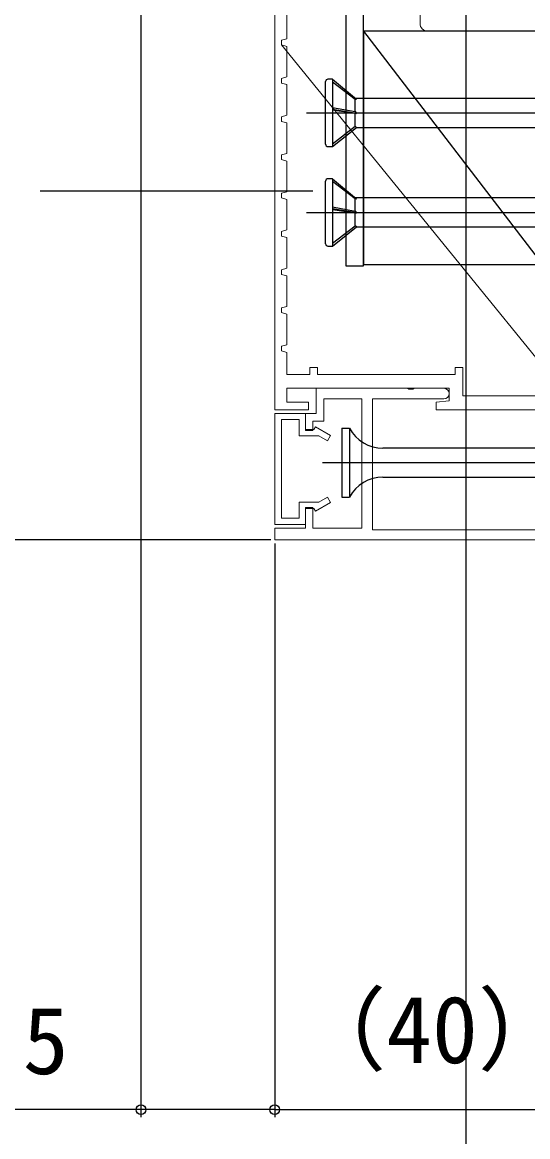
# Model space of a CAD drawing. Units: millimetres, scale not verified. Extents: x -525 to 525, y -783 to 779.
# Drawn here: x 115.4 to 181.5, y -625.3 to -479.6 of the extents above; entities that cross this region are included whole.
import ezdxf
from ezdxf.enums import TextEntityAlignment as Align

# ---------------------------------------------------------------- set-up
doc = ezdxf.new("R2010")
doc.units = ezdxf.units.MM
doc.header["$LTSCALE"] = 4
doc.layers.add('0-2_YKK_11', color=7, linetype='Continuous', lineweight=18)
doc.layers.add('0-3_YKK_11E', color=4, linetype='Continuous', lineweight=18)
for name, color, linetype in [('0-5_YKK_13', 4, 'Continuous'), ('0-7_YKK_D', 6, 'Continuous'), ('0-9_YSS_K', 3, 'Continuous')]:
    doc.layers.add(name, color=color, linetype=linetype)
doc.styles.add('ＭＳ ゴシック', font='')
doc.styles.get('ＭＳ ゴシック').set_extended_font_data('MS Gothic')

msp = doc.modelspace()

# ---------------------------------------------------------------- linework, layer by layer
at = {"layer": '0-2_YKK_11', "color": 30}
for points in [[(148.438, -530.3), (148.438, -472.441), (148.438, -530.3)], [(150.038, -478.5), (150.038, -481.8), (149.338, -481.997), (149.338, -482.603), (150.038, -482.8), (150.038, -486.8), (149.338, -486.997), (149.338, -487.603), (150.038, -487.8), (150.038, -491.8), (149.338, -491.997), (149.338, -492.603), (150.038, -492.8), (150.038, -496.8), (149.338, -496.997), (149.338, -497.603), (150.038, -497.8), (150.038, -501.8), (149.338, -501.997), (149.338, -502.603), (150.038, -502.8), (150.038, -506.8), (149.338, -506.997), (149.338, -507.603), (150.038, -507.8), (150.038, -511.8), (149.338, -511.997), (149.338, -512.603), (150.038, -512.8), (150.038, -516.8)], [(150.038, -516.8), (149.338, -516.997), (149.338, -517.603), (150.038, -517.8), (150.038, -521.8), (149.338, -521.997), (149.338, -522.603), (150.038, -522.8), (150.038, -525.7), (153.038, -525.7), (153.038, -524.8), (154.038, -524.8), (154.038, -525.7), (172.038, -525.7), (172.038, -524.8), (173.038, -524.8), (173.038, -528.5), (187.938, -528.5), (188.438, -530.722), (149.338, -482.603)], [(170.538, -527.5), (166.696, -527.5), (166.513, -527.62), (165.963, -527.62), (165.78, -527.5), (153.838, -527.5), (153.838, -530.8), (152.438, -530.8), (152.438, -533), (153.438, -533), (153.438, -531.8), (154.838, -531.8), (154.838, -528.9), (159.838, -528.9), (159.838, -545.8), (153.438, -545.8), (153.438, -543.1), (152.438, -543.1), (152.438, -545.8), (148.438, -545.8), (148.438, -547.3)], [(188.438, -530.3), (169.538, -530.3), (169.538, -529.3), (171.238, -529.151), (171.238, -527.5), (150.038, -527.5), (150.038, -529.3), (152.838, -529.3), (152.838, -530.3), (148.438, -530.3)], [(188.438, -546.667), (187.938, -546), (161.238, -546), (161.238, -528.9), (170.538, -528.9)], [(148.438, -547.3), (188.438, -547.3), (148.438, -547.3)]]:
    msp.add_lwpolyline(points, dxfattribs=at)
msp.add_lwpolyline([(148.438, -545.3), (148.438, -530.8), (152.438, -530.8), (152.438, -532.9), (153.538, -532.9), (153.753, -532.527), (155.738, -533.672), (155.338, -534.365), (154.185, -533.7), (151.638, -533.7), (151.638, -531.6), (149.338, -531.6), (149.338, -544.5), (151.638, -544.5), (151.638, -542.4), (154.185, -542.4), (155.338, -541.734), (155.738, -542.427), (153.753, -543.573), (153.538, -543.2), (152.438, -543.2), (152.438, -545.3)], close=True, dxfattribs=at)
for start, end in [(0.00001, 89.99999), (270.00001, 359.99999)]:
    msp.add_arc((170.538, -528.2), 0.7, start, end, dxfattribs=at)
at = {"layer": '0-3_YKK_11E'}
msp.add_line((167.438, -479.8), (167.438, -475.8), dxfattribs=at)
msp.add_lwpolyline([(184.638, -472.8), (184.638, -498.6), (207.438, -498.6), (207.438, -495.8), (208.438, -495.8), (208.438, -499.8), (183.438, -499.8), (183.438, -480.8), (168.438, -480.8)], dxfattribs=at)
msp.add_arc((168.438, -479.8), 1, 180, 270, dxfattribs=at)
at = {"layer": '0-5_YKK_13'}
for p, q in [((155.093, -495.6), (155.093, -487.4)), ((155.093, -495.6), (155.093, -487.4)), ((155.993, -487.1), (155.393, -487.1)), ((155.993, -487.1), (155.993, -495.9)), ((155.993, -487.1), (155.993, -495.9)), ((155.993, -487.1), (159.109, -489.715)), ((155.993, -487.416), (158.937, -489.709)), ((155.993, -490.788), (158.937, -491.331)), ((158.937, -489.709), (159.109, -489.715)), ((158.937, -491.331), (158.937, -489.709)), ((193.093, -489.6), (158.972, -489.6)), ((152.593, -491.5), (257.593, -491.5)), ((159.109, -491.556), (155.993, -491.031)), ((155.993, -491.107), (158.937, -491.547)), ((158.937, -491.331), (159.109, -491.556)), ((158.937, -493.25), (158.937, -491.547)), ((158.937, -491.547), (159.109, -491.556)), ((155.993, -495.523), (158.937, -493.25)), ((155.993, -495.523), (158.937, -493.25)), ((155.993, -495.9), (159.109, -493.4)), ((155.993, -495.9), (159.109, -493.4)), ((159.109, -493.4), (158.937, -493.25)), ((159.109, -493.4), (193.093, -493.4)), ((155.393, -495.9), (155.993, -495.9)), ((155.393, -495.9), (155.993, -495.9)), ((155.093, -508.6), (155.093, -500.4)), ((155.993, -500.1), (155.393, -500.1)), ((155.993, -500.1), (155.993, -508.9)), ((155.993, -500.1), (159.109, -502.715)), ((155.993, -500.416), (158.937, -502.709)), ((117.76, -501.671), (153.438, -501.671)), ((193.093, -502.6), (158.972, -502.6)), ((155.993, -503.788), (158.937, -504.331)), ((159.109, -504.556), (155.993, -504.031)), ((155.993, -504.107), (158.937, -504.547)), ((158.937, -502.709), (159.109, -502.715)), ((158.937, -504.331), (158.937, -502.709)), ((152.593, -504.5), (257.593, -504.5)), ((158.937, -504.331), (159.109, -504.556)), ((158.937, -506.25), (158.937, -504.547)), ((158.937, -504.547), (159.109, -504.556)), ((155.993, -508.523), (158.937, -506.25)), ((155.993, -508.9), (159.109, -506.4)), ((159.109, -506.4), (158.937, -506.25)), ((159.109, -506.4), (193.093, -506.4)), ((155.393, -508.9), (155.993, -508.9)), ((157.197, -532.719), (157.197, -541.719)), ((157.197, -532.719), (158.197, -532.719)), ((158.197, -532.719), (158.197, -541.719)), ((213.357, -535.319), (162.584, -535.319)), ((154.697, -537.219), (277.846, -537.219)), ((162.584, -539.119), (213.357, -539.119)), ((157.197, -541.719), (158.197, -541.719))]:
    msp.add_line(p, q, dxfattribs=at)
msp.add_lwpolyline([(157.738, -474.8), (157.738, -511.5), (160.038, -511.5), (160.038, -474.8), (173.438, -474.8)], dxfattribs=at)
for centre, radius, start, end in [((155.393, -487.4), 0.3, 90, 180), ((155.393, -495.6), 0.3, 180, 270), ((155.393, -495.6), 0.3, 180, 270), ((155.393, -500.4), 0.3, 90, 180), ((155.393, -508.6), 0.3, 180, 270), ((162.584, -530.319), 5, 208.6854, 270), ((162.584, -544.119), 5, 90, 151.3146)]:
    msp.add_arc(centre, radius, start, end, dxfattribs=at)
at = {"layer": '0-7_YKK_D'}
for p, q in [((130.938, -453.8), (130.938, -622.8)), ((173.438, -473.5), (173.438, -642.8)), ((173.438, -473.5), (173.438, -642.8)), ((147.938, -547.3), (109.435, -547.3)), ((148.438, -547.8), (148.438, -622.8)), ((148.438, -547.8), (148.438, -622.8)), ((148.438, -621.8), (188.438, -621.8))]:
    msp.add_line(p, q, dxfattribs=at)
msp.add_lwpolyline([(148.438, -621.8), (130.938, -621.8), (97.388, -621.8)], dxfattribs=at)
for centre in [(130.938, -621.8), (148.438, -621.8), (148.438, -621.8)]:
    msp.add_circle(centre, 0.637, dxfattribs=at)
at = {"layer": '0-9_YSS_K'}
msp.add_line((160.038, -480.8), (183.438, -511.3), dxfattribs=at)
msp.add_lwpolyline([(183.438, -480.8), (160.038, -480.8), (160.038, -511.3), (183.438, -511.3)], close=True, dxfattribs=at)

# ---------------------------------------------------------------- texts
at = {"layer": '0-7_YKK_D', "style": 'ＭＳ ゴシック'}
for s, p in [('（40）', (151.018, -618.368)), ('17.5', (97.547, -619.8))]:
    msp.add_text(s, height=8.798, dxfattribs=at).set_placement(p, align=Align.BOTTOM_LEFT)

doc.saveas('drawing.dxf')
